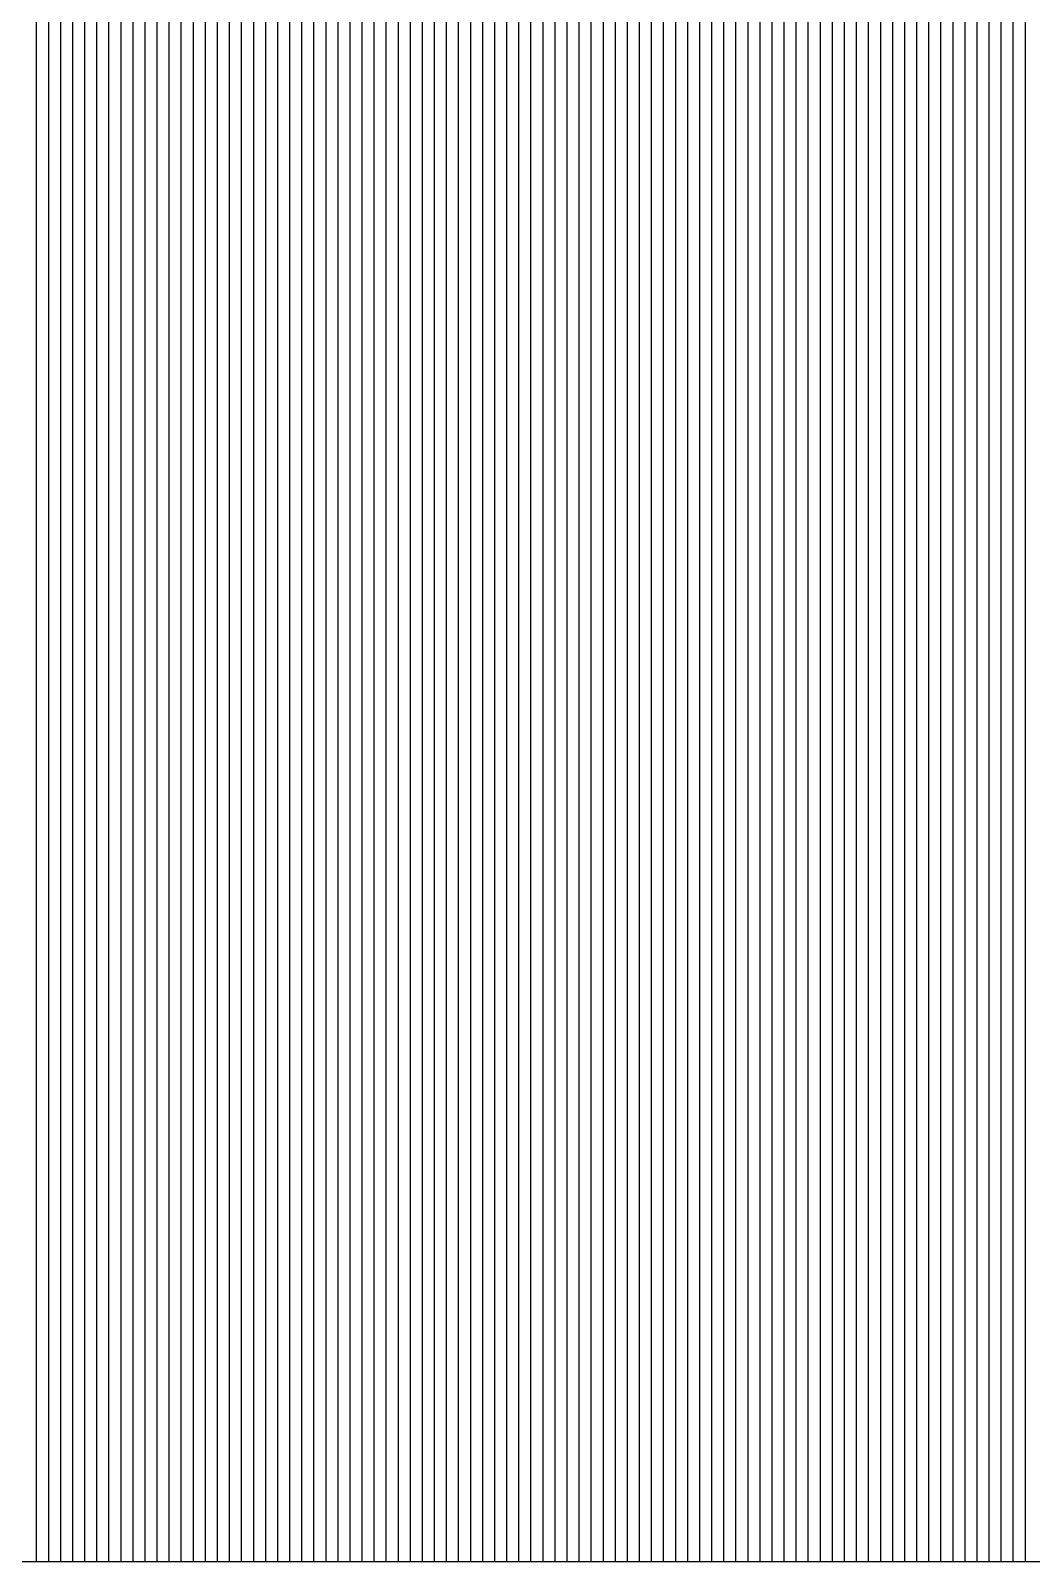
# Model space of a CAD drawing. Header units: millimetres. Extents: x -155 to -21, y -38 to 37.
# Drawn here: x -121.02 to -104.42, y -37.8 to -12.42 of the extents above; entities that cross this region are included whole.
import ezdxf

# ---------------------------------------------------------------- set-up
doc = ezdxf.new("R2010")
doc.units = ezdxf.units.MM
doc.layers.add('Layer 06', color=172, linetype='Continuous', true_color=0x0000bf)

msp = doc.modelspace()

# ---------------------------------------------------------------- linework, layer by layer
at = {"layer": 'Layer 06'}
msp.add_lwpolyline([(-20.724, -37.799), (-20.724, 37.201), (-154.524, 37.201), (-154.524, -37.799)], close=True, dxfattribs=at)
msp.add_lwpolyline([(-20.724, -37.799), (-20.724, 37.201), (-154.524, 37.201), (-154.524, -37.799)], close=True, dxfattribs=at)
msp.add_lwpolyline([(-20.724, -37.799), (-20.724, 37.201), (-154.524, 37.201), (-154.524, -37.799)], close=True, dxfattribs=at)
msp.add_lwpolyline([(-20.724, -37.799), (-20.724, 37.201), (-154.524, 37.201), (-154.524, -37.799)], close=True, dxfattribs=at)
msp.add_lwpolyline([(-20.724, -37.799), (-20.724, 37.201), (-154.524, 37.201), (-154.524, -37.799)], close=True, dxfattribs=at)
msp.add_lwpolyline([(-20.724, -37.799), (-20.724, 37.201), (-154.524, 37.201), (-154.524, -37.799)], close=True, dxfattribs=at)
msp.add_lwpolyline([(-20.724, -37.799), (-20.724, 37.201), (-154.524, 37.201), (-154.524, -37.799)], close=True, dxfattribs=at)
msp.add_lwpolyline([(-20.724, -37.799), (-20.724, 37.201), (-154.524, 37.201), (-154.524, -37.799)], close=True, dxfattribs=at)
msp.add_lwpolyline([(-20.724, -37.799), (-20.724, 37.201), (-154.524, 37.201), (-154.524, -37.799)], close=True, dxfattribs=at)
msp.add_lwpolyline([(-20.724, -37.799), (-20.724, 37.201), (-154.524, 37.201), (-154.524, -37.799)], close=True, dxfattribs=at)
msp.add_lwpolyline([(-20.724, -37.799), (-20.724, 37.201), (-154.524, 37.201), (-154.524, -37.799)], close=True, dxfattribs=at)
msp.add_lwpolyline([(-20.724, -37.799), (-20.724, 37.201), (-154.524, 37.201), (-154.524, -37.799)], close=True, dxfattribs=at)
msp.add_lwpolyline([(-20.724, -37.799), (-20.724, 37.201), (-154.524, 37.201), (-154.524, -37.799)], close=True, dxfattribs=at)
msp.add_lwpolyline([(-20.724, -37.799), (-20.724, 37.201), (-154.524, 37.201), (-154.524, -37.799)], close=True, dxfattribs=at)
msp.add_lwpolyline([(-20.724, -37.799), (-20.724, 37.201), (-154.524, 37.201), (-154.524, -37.799)], close=True, dxfattribs=at)
msp.add_lwpolyline([(-20.724, -37.799), (-20.724, 37.201), (-154.524, 37.201), (-154.524, -37.799)], close=True, dxfattribs=at)
msp.add_lwpolyline([(-20.724, -37.799), (-20.724, 37.201), (-154.524, 37.201), (-154.524, -37.799)], close=True, dxfattribs=at)
msp.add_lwpolyline([(-20.724, -37.799), (-20.724, 37.201), (-154.524, 37.201), (-154.524, -37.799)], close=True, dxfattribs=at)
msp.add_lwpolyline([(-20.724, -37.799), (-20.724, 37.201), (-154.524, 37.201), (-154.524, -37.799)], close=True, dxfattribs=at)
msp.add_lwpolyline([(-20.724, -37.799), (-20.724, 37.201), (-154.524, 37.201), (-154.524, -37.799)], close=True, dxfattribs=at)
msp.add_lwpolyline([(-20.724, -37.799), (-20.724, 37.201), (-154.524, 37.201), (-154.524, -37.799)], close=True, dxfattribs=at)
msp.add_lwpolyline([(-20.724, -37.799), (-20.724, 37.201), (-154.524, 37.201), (-154.524, -37.799)], close=True, dxfattribs=at)
msp.add_lwpolyline([(-20.724, -37.799), (-20.724, 37.201), (-154.524, 37.201), (-154.524, -37.799)], close=True, dxfattribs=at)
msp.add_lwpolyline([(-20.724, -37.799), (-20.724, 37.201), (-154.524, 37.201), (-154.524, -37.799)], close=True, dxfattribs=at)
msp.add_lwpolyline([(-20.724, -37.799), (-20.724, 37.201), (-154.524, 37.201), (-154.524, -37.799)], close=True, dxfattribs=at)
msp.add_lwpolyline([(-20.724, -37.799), (-20.724, 37.201), (-154.524, 37.201), (-154.524, -37.799)], close=True, dxfattribs=at)
msp.add_lwpolyline([(-20.724, -37.799), (-20.724, 37.201), (-154.524, 37.201), (-154.524, -37.799)], close=True, dxfattribs=at)
msp.add_lwpolyline([(-20.724, -37.799), (-20.724, 37.201), (-154.524, 37.201), (-154.524, -37.799)], close=True, dxfattribs=at)
msp.add_lwpolyline([(-20.724, -37.799), (-20.724, 37.201), (-154.524, 37.201), (-154.524, -37.799)], close=True, dxfattribs=at)
msp.add_lwpolyline([(-20.724, -37.799), (-20.724, 37.201), (-154.524, 37.201), (-154.524, -37.799)], close=True, dxfattribs=at)
msp.add_lwpolyline([(-20.724, -37.799), (-20.724, 37.201), (-154.524, 37.201), (-154.524, -37.799)], close=True, dxfattribs=at)
msp.add_lwpolyline([(-20.724, -37.799), (-20.724, 37.201), (-154.524, 37.201), (-154.524, -37.799)], close=True, dxfattribs=at)
msp.add_lwpolyline([(-20.724, -37.799), (-20.724, 37.201), (-154.524, 37.201), (-154.524, -37.799)], close=True, dxfattribs=at)
msp.add_lwpolyline([(-20.724, -37.799), (-20.724, 37.201), (-154.524, 37.201), (-154.524, -37.799)], close=True, dxfattribs=at)
msp.add_lwpolyline([(-20.724, -37.799), (-20.724, 37.201), (-154.524, 37.201), (-154.524, -37.799)], close=True, dxfattribs=at)
msp.add_lwpolyline([(-20.724, -37.799), (-20.724, 37.201), (-154.524, 37.201), (-154.524, -37.799)], close=True, dxfattribs=at)
msp.add_lwpolyline([(-20.724, -37.799), (-20.724, 37.201), (-154.524, 37.201), (-154.524, -37.799)], close=True, dxfattribs=at)
msp.add_lwpolyline([(-20.724, -37.799), (-20.724, 37.201), (-154.524, 37.201), (-154.524, -37.799)], close=True, dxfattribs=at)
msp.add_lwpolyline([(-20.724, -37.799), (-20.724, 37.201), (-154.524, 37.201), (-154.524, -37.799)], close=True, dxfattribs=at)
msp.add_lwpolyline([(-20.724, -37.799), (-20.724, 37.201), (-154.524, 37.201), (-154.524, -37.799)], close=True, dxfattribs=at)
msp.add_lwpolyline([(-20.724, -37.799), (-20.724, 37.201), (-154.524, 37.201), (-154.524, -37.799)], close=True, dxfattribs=at)
msp.add_lwpolyline([(-20.724, -37.799), (-20.724, 37.201), (-154.524, 37.201), (-154.524, -37.799)], close=True, dxfattribs=at)
msp.add_lwpolyline([(-20.724, -37.799), (-20.724, 37.201), (-154.524, 37.201), (-154.524, -37.799)], close=True, dxfattribs=at)
msp.add_lwpolyline([(-20.724, -37.799), (-20.724, 37.201), (-154.524, 37.201), (-154.524, -37.799)], close=True, dxfattribs=at)
msp.add_lwpolyline([(-20.724, -37.799), (-20.724, 37.201), (-154.524, 37.201), (-154.524, -37.799)], close=True, dxfattribs=at)
msp.add_lwpolyline([(-20.724, -37.799), (-20.724, 37.201), (-154.524, 37.201), (-154.524, -37.799)], close=True, dxfattribs=at)
for points in [[(-119.724, -37.799), (-119.724, 8.426)], [(-119.524, -37.799), (-119.524, 8.426)], [(-119.324, -37.799), (-119.324, 8.426)], [(-119.124, -37.799), (-119.124, 8.426)], [(-107.924, -37.799), (-107.924, 8.426)], [(-107.924, -37.799), (-107.924, 8.426)], [(-107.724, -37.799), (-107.724, 8.426)], [(-107.724, -37.799), (-107.724, 8.426)], [(-107.524, -37.799), (-107.524, 8.426)], [(-107.524, -37.799), (-107.524, 8.426)], [(-107.324, -37.799), (-107.324, 8.426)], [(-107.324, -37.799), (-107.324, 8.426)], [(-107.124, -37.799), (-107.124, 8.426)], [(-107.124, -37.799), (-107.124, 8.426)], [(-106.924, -37.799), (-106.924, 8.426)], [(-106.924, -37.799), (-106.924, 8.426)], [(-106.724, -37.799), (-106.724, 8.426)], [(-106.724, -37.799), (-106.724, 8.426)], [(-106.524, -37.799), (-106.524, 8.426)], [(-106.524, -37.799), (-106.524, 8.426)], [(-106.324, -37.799), (-106.324, 8.426)], [(-106.324, -37.799), (-106.324, 8.426)], [(-106.124, -37.799), (-106.124, 8.426)], [(-106.124, -37.799), (-106.124, 8.426)], [(-105.924, -37.799), (-105.924, 8.426)], [(-105.924, -37.799), (-105.924, 8.426)], [(-105.724, -37.799), (-105.724, 8.426)], [(-105.724, -37.799), (-105.724, 8.426)], [(-105.524, -37.799), (-105.524, 8.426)], [(-105.524, -37.799), (-105.524, 8.426)], [(-119.924, -37.799), (-119.924, 2.072)], [(-120.124, -37.799), (-120.124, 1.371)], [(-108.124, -37.799), (-108.124, 1.112)], [(-108.124, -37.799), (-108.124, 1.112)], [(-120.324, -37.799), (-120.324, 0.912)], [(-120.524, -37.799), (-120.524, 0.564)], [(-108.324, -37.799), (-108.324, 0.651)], [(-108.324, -37.799), (-108.324, 0.651)], [(-120.724, -37.799), (-120.724, 0.288)], [(-108.524, -37.799), (-108.524, 0.352)], [(-108.524, -37.799), (-108.524, 0.352)], [(-120.924, -37.799), (-120.924, 0.063)], [(-108.724, -37.799), (-108.724, 0.127)], [(-108.724, -37.799), (-108.724, 0.127)], [(-109.124, -37.799), (-109.124, -0.192)], [(-108.924, -37.799), (-108.924, -0.05)], [(-118.924, -37.799), (-118.924, -0.43)], [(-118.724, -37.799), (-118.724, -0.43)], [(-109.724, -37.799), (-109.724, -0.467)], [(-109.524, -37.799), (-109.524, -0.397)], [(-109.324, -37.799), (-109.324, -0.307)], [(-110.924, -37.799), (-110.924, -0.512)], [(-110.724, -37.799), (-110.724, -0.547)], [(-110.524, -37.799), (-110.524, -0.565)], [(-110.324, -37.799), (-110.324, -0.566)], [(-110.124, -37.799), (-110.124, -0.55)], [(-109.924, -37.799), (-109.924, -0.518)], [(-106.124, -37.799), (-106.124, -1.522)], [(-105.924, -37.799), (-105.924, -1.522)], [(-105.724, -37.799), (-105.724, -1.522)], [(-105.524, -37.799), (-105.524, -1.522)], [(-105.324, -37.799), (-105.324, -1.522)], [(-105.324, -37.799), (-105.324, -1.522)], [(-105.324, -37.799), (-105.324, -1.522)], [(-105.124, -37.799), (-105.124, -1.522)], [(-105.124, -37.799), (-105.124, -1.522)], [(-105.124, -37.799), (-105.124, -1.522)], [(-104.924, -37.799), (-104.924, -1.522)], [(-104.924, -37.799), (-104.924, -1.522)], [(-104.924, -37.799), (-104.924, -1.522)], [(-104.724, -37.799), (-104.724, -1.522)], [(-104.724, -37.799), (-104.724, -1.522)], [(-104.724, -37.799), (-104.724, -1.522)], [(-104.524, -37.799), (-104.524, -1.522)], [(-104.524, -37.799), (-104.524, -1.522)], [(-104.524, -37.799), (-104.524, -1.522)], [(-118.524, -37.799), (-118.524, -4.761)], [(-118.324, -37.799), (-118.324, -4.827)], [(-118.124, -37.799), (-118.124, -4.89)], [(-117.924, -37.799), (-117.924, -4.948)], [(-117.724, -37.799), (-117.724, -5.002)], [(-117.524, -37.799), (-117.524, -5.053)], [(-111.524, -37.799), (-111.524, -5.053)], [(-111.324, -37.799), (-111.324, -4.949)], [(-111.124, -37.799), (-111.124, -4.825)], [(-117.324, -37.799), (-117.324, -5.101)], [(-117.124, -37.799), (-117.124, -5.146)], [(-116.924, -37.799), (-116.924, -5.188)], [(-116.724, -37.799), (-116.724, -5.227)], [(-116.524, -37.799), (-116.524, -5.263)], [(-116.324, -37.799), (-116.324, -5.297)], [(-116.124, -37.799), (-116.124, -5.328)], [(-112.324, -37.799), (-112.324, -5.33)], [(-112.124, -37.799), (-112.124, -5.278)], [(-111.924, -37.799), (-111.924, -5.216)], [(-111.724, -37.799), (-111.724, -5.141)], [(-115.924, -37.799), (-115.924, -5.357)], [(-115.724, -37.799), (-115.724, -5.383)], [(-115.524, -37.799), (-115.524, -5.406)], [(-115.324, -37.799), (-115.324, -5.428)], [(-115.124, -37.799), (-115.124, -5.446)], [(-114.924, -37.799), (-114.924, -5.462)], [(-114.724, -37.799), (-114.724, -5.475)], [(-114.524, -37.799), (-114.524, -5.485)], [(-114.324, -37.799), (-114.324, -5.493)], [(-114.124, -37.799), (-114.124, -5.497)], [(-113.924, -37.799), (-113.924, -5.497)], [(-113.724, -37.799), (-113.724, -5.494)], [(-113.524, -37.799), (-113.524, -5.487)], [(-113.324, -37.799), (-113.324, -5.475)], [(-113.124, -37.799), (-113.124, -5.458)], [(-112.924, -37.799), (-112.924, -5.436)], [(-112.724, -37.799), (-112.724, -5.408)], [(-112.524, -37.799), (-112.524, -5.373)], [(-108.924, -37.799), (-108.924, -5.349)], [(-109.124, -37.799), (-109.124, -5.824)], [(-120.924, -37.799), (-120.924, -5.859)], [(-120.724, -37.799), (-120.724, -5.943)], [(-120.524, -37.799), (-120.524, -6.02)], [(-120.324, -37.799), (-120.324, -6.091)], [(-120.124, -37.799), (-120.124, -6.157)], [(-119.924, -37.799), (-119.924, -6.217)], [(-119.724, -37.799), (-119.724, -6.274)], [(-119.524, -37.799), (-119.524, -6.327)], [(-109.324, -37.799), (-109.324, -6.168)], [(-119.324, -37.799), (-119.324, -6.377)], [(-119.124, -37.799), (-119.124, -6.424)], [(-118.924, -37.799), (-118.924, -6.468)], [(-118.724, -37.799), (-118.724, -6.51)], [(-118.524, -37.799), (-118.524, -6.55)], [(-118.324, -37.799), (-118.324, -6.589)], [(-109.524, -37.799), (-109.524, -6.428)], [(-118.124, -37.799), (-118.124, -6.626)], [(-117.924, -37.799), (-117.924, -6.661)], [(-117.724, -37.799), (-117.724, -6.695)], [(-117.524, -37.799), (-117.524, -6.728)], [(-117.324, -37.799), (-117.324, -6.759)], [(-117.124, -37.799), (-117.124, -6.79)], [(-116.924, -37.799), (-116.924, -6.82)], [(-116.724, -37.799), (-116.724, -6.849)], [(-109.924, -37.799), (-109.924, -6.787)], [(-109.724, -37.799), (-109.724, -6.629)], [(-116.524, -37.799), (-116.524, -6.877)], [(-116.324, -37.799), (-116.324, -6.904)], [(-116.124, -37.799), (-116.124, -6.931)], [(-115.924, -37.799), (-115.924, -6.957)], [(-115.724, -37.799), (-115.724, -6.982)], [(-115.524, -37.799), (-115.524, -7.007)], [(-115.324, -37.799), (-115.324, -7.031)], [(-115.124, -37.799), (-115.124, -7.054)], [(-114.924, -37.799), (-114.924, -7.077)], [(-114.724, -37.799), (-114.724, -7.099)], [(-110.524, -37.799), (-110.524, -7.084)], [(-110.324, -37.799), (-110.324, -7.008)], [(-110.124, -37.799), (-110.124, -6.911)], [(-114.524, -37.799), (-114.524, -7.12)], [(-114.324, -37.799), (-114.324, -7.141)], [(-114.124, -37.799), (-114.124, -7.161)], [(-113.924, -37.799), (-113.924, -7.18)], [(-113.724, -37.799), (-113.724, -7.198)], [(-113.524, -37.799), (-113.524, -7.215)], [(-113.324, -37.799), (-113.324, -7.23)], [(-113.124, -37.799), (-113.124, -7.245)], [(-112.924, -37.799), (-112.924, -7.257)], [(-112.724, -37.799), (-112.724, -7.268)], [(-112.524, -37.799), (-112.524, -7.276)], [(-112.324, -37.799), (-112.324, -7.281)], [(-112.124, -37.799), (-112.124, -7.284)], [(-111.924, -37.799), (-111.924, -7.283)], [(-111.724, -37.799), (-111.724, -7.277)], [(-111.524, -37.799), (-111.524, -7.266)], [(-111.324, -37.799), (-111.324, -7.248)], [(-111.124, -37.799), (-111.124, -7.223)], [(-110.924, -37.799), (-110.924, -7.189)], [(-110.724, -37.799), (-110.724, -7.143)], [(-118.524, -37.799), (-118.524, -8.629)], [(-118.324, -37.799), (-118.324, -8.629)], [(-120.924, -33.013), (-120.924, -8.87)], [(-120.724, -34.06), (-120.724, -8.823)], [(-120.524, -37.799), (-120.524, -8.783)], [(-120.324, -37.799), (-120.324, -8.749)], [(-120.124, -37.799), (-120.124, -8.721)], [(-119.924, -37.799), (-119.924, -8.698)], [(-119.724, -37.799), (-119.724, -8.678)], [(-119.524, -37.799), (-119.524, -8.663)], [(-119.324, -37.799), (-119.324, -8.65)], [(-119.124, -37.799), (-119.124, -8.641)], [(-118.924, -37.799), (-118.924, -8.635)], [(-118.724, -37.799), (-118.724, -8.631)], [(-118.124, -37.799), (-118.124, -8.632)], [(-117.924, -37.799), (-117.924, -8.636)], [(-117.724, -37.799), (-117.724, -8.643)], [(-117.524, -37.799), (-117.524, -8.651)], [(-117.324, -37.799), (-117.324, -8.661)], [(-117.124, -37.799), (-117.124, -8.672)], [(-116.924, -37.799), (-116.924, -8.685)], [(-116.724, -37.799), (-116.724, -8.7)], [(-116.524, -37.799), (-116.524, -8.717)], [(-116.324, -37.799), (-116.324, -8.735)], [(-116.124, -37.799), (-116.124, -8.754)], [(-115.924, -37.799), (-115.924, -8.776)], [(-115.724, -37.799), (-115.724, -8.799)], [(-115.524, -37.799), (-115.524, -8.823)], [(-115.324, -37.799), (-115.324, -8.849)], [(-115.124, -37.799), (-115.124, -8.878)], [(-114.924, -37.799), (-114.924, -8.907)], [(-114.724, -37.799), (-114.724, -8.939)], [(-114.524, -37.799), (-114.524, -8.973)], [(-114.324, -37.799), (-114.324, -9.008)], [(-114.124, -37.799), (-114.124, -9.046)], [(-113.924, -37.799), (-113.924, -9.085)], [(-113.724, -37.799), (-113.724, -9.127)], [(-113.524, -37.799), (-113.524, -9.171)], [(-113.324, -37.799), (-113.324, -9.218)], [(-113.124, -37.799), (-113.124, -9.266)], [(-112.924, -37.799), (-112.924, -9.318)], [(-112.724, -37.799), (-112.724, -9.371)], [(-112.524, -37.799), (-112.524, -9.428)], [(-112.324, -37.799), (-112.324, -9.487)], [(-112.124, -37.799), (-112.124, -9.548)], [(-111.924, -37.799), (-111.924, -9.613)], [(-111.724, -37.799), (-111.724, -9.68)], [(-111.524, -37.799), (-111.524, -9.749)], [(-111.324, -37.799), (-111.324, -9.821)], [(-111.124, -37.799), (-111.124, -9.895)], [(-110.924, -37.799), (-110.924, -9.971)], [(-110.724, -37.799), (-110.724, -10.049)], [(-110.524, -37.799), (-110.524, -10.127)], [(-110.324, -37.799), (-110.324, -10.205)], [(-110.124, -37.799), (-110.124, -10.282)], [(-109.924, -37.799), (-109.924, -10.358)], [(-109.724, -37.799), (-109.724, -10.43)], [(-109.524, -37.799), (-109.524, -10.501)], [(-109.324, -37.799), (-109.324, -10.568)], [(-109.124, -37.799), (-109.124, -10.632)], [(-106.524, -37.799), (-106.524, -10.624)], [(-108.924, -37.799), (-108.924, -10.692)], [(-108.724, -37.799), (-108.724, -10.748)], [(-108.524, -37.799), (-108.524, -10.799)], [(-108.324, -37.799), (-108.324, -10.845)], [(-108.124, -37.799), (-108.124, -10.883)], [(-107.924, -37.799), (-107.924, -10.915)], [(-106.924, -37.799), (-106.924, -10.874)], [(-106.724, -37.799), (-106.724, -10.786)], [(-117.724, -37.799), (-117.724, -11.127)], [(-117.524, -37.799), (-117.524, -11.09)], [(-117.324, -37.799), (-117.324, -11.06)], [(-117.124, -37.799), (-117.124, -11.037)], [(-116.924, -37.799), (-116.924, -11.02)], [(-116.724, -37.799), (-116.724, -11.008)], [(-116.524, -37.799), (-116.524, -11.003)], [(-116.324, -37.799), (-116.324, -11.003)], [(-116.124, -37.799), (-116.124, -11.009)], [(-115.924, -37.799), (-115.924, -11.02)], [(-115.724, -37.799), (-115.724, -11.036)], [(-115.524, -37.799), (-115.524, -11.057)], [(-115.324, -37.799), (-115.324, -11.083)], [(-115.124, -37.799), (-115.124, -11.115)], [(-114.924, -37.799), (-114.924, -11.151)], [(-107.724, -37.799), (-107.724, -10.937)], [(-107.524, -37.799), (-107.524, -10.947)], [(-107.324, -37.799), (-107.324, -10.944)], [(-107.124, -37.799), (-107.124, -10.922)], [(-118.524, -37.799), (-118.524, -11.363)], [(-118.324, -37.799), (-118.324, -11.289)], [(-118.124, -37.799), (-118.124, -11.226)], [(-117.924, -37.799), (-117.924, -11.173)], [(-114.724, -37.799), (-114.724, -11.194)], [(-114.524, -37.799), (-114.524, -11.241)], [(-114.324, -37.799), (-114.324, -11.295)], [(-114.124, -37.799), (-114.124, -11.354)], [(-113.924, -37.799), (-113.924, -11.419)], [(-119.124, -32.793), (-119.124, -11.664)], [(-118.924, -33.991), (-118.924, -11.548)], [(-118.724, -37.799), (-118.724, -11.449)], [(-113.724, -37.799), (-113.724, -11.49)], [(-113.524, -37.799), (-113.524, -11.568)], [(-113.324, -37.799), (-113.324, -11.653)], [(-119.324, -31.471), (-119.324, -11.799)], [(-113.124, -37.799), (-113.124, -11.745)], [(-112.924, -37.799), (-112.924, -11.844)], [(-119.724, -28.198), (-119.724, -12.142)], [(-119.524, -29.979), (-119.524, -11.956)], [(-112.724, -37.799), (-112.724, -11.951)], [(-112.524, -37.799), (-112.524, -12.066)], [(-119.924, -25.729), (-119.924, -12.365)], [(-112.324, -37.799), (-112.324, -12.188)], [(-112.124, -37.799), (-112.124, -12.319)], [(-120.124, -21.845), (-120.124, -12.637)], [(-111.924, -37.799), (-111.924, -12.458)], [(-111.724, -37.799), (-111.724, -12.605)], [(-111.524, -37.799), (-111.524, -12.76)], [(-111.324, -37.799), (-111.324, -12.922)], [(-120.324, -19.851), (-120.324, -12.98)], [(-111.124, -37.799), (-111.124, -13.091)], [(-120.524, -18.676), (-120.524, -13.439)], [(-110.924, -37.799), (-110.924, -13.264)], [(-110.724, -37.799), (-110.724, -13.442)], [(-110.524, -37.799), (-110.524, -13.62)], [(-110.324, -37.799), (-110.324, -13.798)], [(-120.724, -17.488), (-120.724, -14.143)], [(-110.124, -37.799), (-110.124, -13.973)], [(-109.924, -37.799), (-109.924, -14.143)], [(-109.724, -37.799), (-109.724, -14.306)], [(-109.524, -37.799), (-109.524, -14.461)], [(-109.324, -37.799), (-109.324, -14.608)], [(-116.124, -33.77), (-116.124, -14.909)], [(-115.924, -34.251), (-115.924, -14.834)], [(-115.724, -34.634), (-115.724, -14.784)], [(-115.524, -37.799), (-115.524, -14.757)], [(-115.324, -37.799), (-115.324, -14.75)], [(-115.124, -37.799), (-115.124, -14.761)], [(-114.924, -37.799), (-114.924, -14.789)], [(-114.724, -37.799), (-114.724, -14.833)], [(-114.524, -37.799), (-114.524, -14.894)], [(-114.324, -37.799), (-114.324, -14.969)], [(-109.124, -37.799), (-109.124, -14.747)], [(-108.924, -37.799), (-108.924, -14.877)], [(-116.524, -32.416), (-116.524, -15.165)], [(-116.324, -33.17), (-116.324, -15.016)], [(-114.124, -37.799), (-114.124, -15.06)], [(-113.924, -37.799), (-113.924, -15.167)], [(-108.724, -37.799), (-108.724, -14.997)], [(-108.524, -37.799), (-108.524, -15.109)], [(-108.324, -37.799), (-108.324, -15.212)], [(-116.724, -31.443), (-116.724, -15.371)], [(-113.724, -37.799), (-113.724, -15.287)], [(-113.524, -37.799), (-113.524, -15.423)], [(-108.124, -37.799), (-108.124, -15.306)], [(-107.924, -37.799), (-107.924, -15.392)], [(-107.724, -37.799), (-107.724, -15.47)], [(-116.924, -19.062), (-116.924, -15.676)], [(-113.324, -37.799), (-113.324, -15.572)], [(-113.124, -37.799), (-113.124, -15.734)], [(-107.524, -37.799), (-107.524, -15.54)], [(-107.324, -37.799), (-107.324, -15.604)], [(-107.124, -37.799), (-107.124, -15.661)], [(-106.924, -37.799), (-106.924, -15.712)], [(-112.924, -37.799), (-112.924, -15.907)], [(-106.724, -37.799), (-106.724, -15.757)], [(-106.524, -37.799), (-106.524, -15.796)], [(-106.324, -37.799), (-106.324, -15.831)], [(-106.124, -37.799), (-106.124, -15.861)], [(-105.924, -37.799), (-105.924, -15.887)], [(-105.724, -37.799), (-105.724, -15.909)], [(-105.524, -37.799), (-105.524, -15.927)], [(-105.324, -37.799), (-105.324, -15.942)], [(-105.124, -37.799), (-105.124, -15.954)], [(-104.924, -37.799), (-104.924, -15.964)], [(-104.724, -37.799), (-104.724, -15.97)], [(-104.524, -37.799), (-104.524, -15.975)], [(-117.124, -17.875), (-117.124, -16.236)], [(-112.724, -37.799), (-112.724, -16.09)], [(-112.524, -37.799), (-112.524, -16.28)], [(-112.324, -34.7), (-112.324, -16.475)], [(-112.124, -34.58), (-112.124, -16.671)], [(-111.924, -34.461), (-111.924, -16.865)], [(-111.724, -34.346), (-111.724, -17.054)], [(-111.524, -34.237), (-111.524, -17.235)], [(-111.324, -34.134), (-111.324, -17.406)], [(-111.124, -34.039), (-111.124, -17.564)], [(-110.924, -33.952), (-110.924, -17.71)], [(-110.724, -33.876), (-110.724, -17.842)], [(-110.524, -33.811), (-110.524, -17.961)], [(-110.324, -33.758), (-110.324, -18.065)], [(-110.124, -33.719), (-110.124, -18.154)], [(-109.924, -33.695), (-109.924, -18.231)], [(-109.724, -33.683), (-109.724, -18.295)], [(-109.524, -33.684), (-109.524, -18.348)], [(-109.324, -33.697), (-109.324, -18.393)], [(-109.124, -33.721), (-109.124, -18.429)], [(-108.924, -33.755), (-108.924, -18.458)], [(-108.724, -33.799), (-108.724, -18.48)], [(-108.524, -33.853), (-108.524, -18.497)], [(-108.324, -33.915), (-108.324, -18.509)], [(-108.124, -33.987), (-108.124, -18.517)], [(-107.924, -34.066), (-107.924, -18.521)], [(-107.724, -34.155), (-107.724, -18.522)], [(-107.524, -34.251), (-107.524, -18.52)], [(-107.324, -34.355), (-107.324, -18.515)], [(-107.124, -34.468), (-107.124, -18.508)], [(-106.924, -34.588), (-106.924, -18.499)], [(-106.724, -37.799), (-106.724, -34.718), (-106.724, -18.489)], [(-106.524, -37.799), (-106.524, -18.477)], [(-106.324, -37.799), (-106.324, -18.465)], [(-106.124, -37.799), (-106.124, -18.451)], [(-105.924, -37.799), (-105.924, -18.437)], [(-105.724, -37.799), (-105.724, -18.422)], [(-105.524, -37.799), (-105.524, -18.407)], [(-105.324, -37.799), (-105.324, -18.392)], [(-105.124, -37.799), (-105.124, -18.378)], [(-104.924, -37.799), (-104.924, -18.363)], [(-104.724, -37.799), (-104.724, -18.349)], [(-104.524, -37.799), (-104.524, -18.336)], [(-105.524, -32.746), (-105.524, -20.81)], [(-105.324, -32.942), (-105.324, -20.756)], [(-105.124, -33.144), (-105.124, -20.705)], [(-104.924, -33.351), (-104.924, -20.659)], [(-104.724, -33.563), (-104.724, -20.615)], [(-104.524, -33.782), (-104.524, -20.576)], [(-106.324, -32.009), (-106.324, -21.058)], [(-106.124, -32.186), (-106.124, -20.991)], [(-105.924, -32.369), (-105.924, -20.927)], [(-105.724, -32.555), (-105.724, -20.867)], [(-106.924, -31.498), (-106.924, -21.279)], [(-106.724, -31.665), (-106.724, -21.202)], [(-106.524, -31.835), (-106.524, -21.129)], [(-107.524, -31.018), (-107.524, -21.528)], [(-107.324, -31.175), (-107.324, -21.442)], [(-107.124, -31.335), (-107.124, -21.359)], [(-108.124, -30.565), (-108.124, -21.807)], [(-107.924, -30.713), (-107.924, -21.71)], [(-107.724, -30.864), (-107.724, -21.618)], [(-108.524, -30.276), (-108.524, -22.009)], [(-108.324, -30.419), (-108.324, -21.906)], [(-108.924, -29.997), (-108.924, -22.226)], [(-108.724, -30.135), (-108.724, -22.116)], [(-109.524, -29.597), (-109.524, -22.579)], [(-109.324, -29.728), (-109.324, -22.457)], [(-109.124, -29.861), (-109.124, -22.34)], [(-116.924, -30.082), (-116.924, -22.825)], [(-109.924, -29.342), (-109.924, -22.835)], [(-109.724, -29.468), (-109.724, -22.705)], [(-110.124, -29.219), (-110.124, -22.97)], [(-110.524, -28.98), (-110.524, -23.256)], [(-110.324, -29.099), (-110.324, -23.11)], [(-110.924, -28.729), (-110.924, -23.582)], [(-110.724, -28.858), (-110.724, -23.412)], [(-111.124, -28.588), (-111.124, -23.771)], [(-111.324, -28.427), (-111.324, -23.986)], [(-104.724, -29.299), (-104.724, -24.024)], [(-104.524, -29.597), (-104.524, -23.878)], [(-111.524, -28.236), (-111.524, -24.237)], [(-104.924, -28.985), (-104.924, -24.196)], [(-111.724, -27.995), (-111.724, -24.543)], [(-105.124, -28.646), (-105.124, -24.399)], [(-105.324, -28.27), (-105.324, -24.648)], [(-111.924, -27.668), (-111.924, -24.942)], [(-105.524, -27.831), (-105.524, -24.967)], [(-112.124, -27.126), (-112.124, -25.561)], [(-105.724, -27.246), (-105.724, -25.438)], [(-120.924, -37.799), (-120.924, -34.719)], [(-120.924, -37.799), (-120.924, -34.719)], [(-120.924, -37.799), (-120.924, -34.719)], [(-120.924, -37.799), (-120.924, -34.719)], [(-120.924, -37.799), (-120.924, -34.719)], [(-120.924, -37.799), (-120.924, -34.719)], [(-120.724, -37.799), (-120.724, -34.719)], [(-120.724, -37.799), (-120.724, -34.719)], [(-120.724, -37.799), (-120.724, -34.719)], [(-120.724, -37.799), (-120.724, -34.719)], [(-120.724, -37.799), (-120.724, -34.719)], [(-120.724, -37.799), (-120.724, -34.719)], [(-120.524, -37.799), (-120.524, -34.719)], [(-120.524, -37.799), (-120.524, -34.719)], [(-120.524, -37.799), (-120.524, -34.719)], [(-120.524, -37.799), (-120.524, -34.719)], [(-120.524, -37.799), (-120.524, -34.719)], [(-120.324, -37.799), (-120.324, -34.719)], [(-120.324, -37.799), (-120.324, -34.719)], [(-120.324, -37.799), (-120.324, -34.719)], [(-120.324, -37.799), (-120.324, -34.719)], [(-120.324, -37.799), (-120.324, -34.719)], [(-120.124, -37.799), (-120.124, -34.719)], [(-120.124, -37.799), (-120.124, -34.719)], [(-120.124, -37.799), (-120.124, -34.719)], [(-120.124, -37.799), (-120.124, -34.719)], [(-120.124, -37.799), (-120.124, -34.719)], [(-119.924, -37.799), (-119.924, -34.719)], [(-119.924, -37.799), (-119.924, -34.719)], [(-119.924, -37.799), (-119.924, -34.719)], [(-119.924, -37.799), (-119.924, -34.719)], [(-119.924, -37.799), (-119.924, -34.719)], [(-119.724, -37.799), (-119.724, -34.719)], [(-119.724, -37.799), (-119.724, -34.719)], [(-119.724, -37.799), (-119.724, -34.719)], [(-119.724, -37.799), (-119.724, -34.719)], [(-119.724, -37.799), (-119.724, -34.719)], [(-119.524, -37.799), (-119.524, -34.719)], [(-119.524, -37.799), (-119.524, -34.719)], [(-119.524, -37.799), (-119.524, -34.719)], [(-119.524, -37.799), (-119.524, -34.719)], [(-119.524, -37.799), (-119.524, -34.719)], [(-119.324, -37.799), (-119.324, -34.719)], [(-119.324, -37.799), (-119.324, -34.719)], [(-119.324, -37.799), (-119.324, -34.719)], [(-119.324, -37.799), (-119.324, -34.719)], [(-119.324, -37.799), (-119.324, -34.719)], [(-119.124, -37.799), (-119.124, -34.719)], [(-119.124, -37.799), (-119.124, -34.719)], [(-119.124, -37.799), (-119.124, -34.719)], [(-119.124, -37.799), (-119.124, -34.719)], [(-119.124, -37.799), (-119.124, -34.719)], [(-118.924, -37.799), (-118.924, -34.719)], [(-118.924, -37.799), (-118.924, -34.719)], [(-118.924, -37.799), (-118.924, -34.719)], [(-118.924, -37.799), (-118.924, -34.719)], [(-118.924, -37.799), (-118.924, -34.719)], [(-118.724, -37.799), (-118.724, -34.719)], [(-118.724, -37.799), (-118.724, -34.719)], [(-118.724, -37.799), (-118.724, -34.719)], [(-118.724, -37.799), (-118.724, -34.719)], [(-118.524, -37.799), (-118.524, -34.719)], [(-118.524, -37.799), (-118.524, -34.719)], [(-118.524, -37.799), (-118.524, -34.719)], [(-118.524, -37.799), (-118.524, -34.719)], [(-118.324, -37.799), (-118.324, -34.719)], [(-118.324, -37.799), (-118.324, -34.719)], [(-118.324, -37.799), (-118.324, -34.719)], [(-118.324, -37.799), (-118.324, -34.719)], [(-118.124, -37.799), (-118.124, -34.719)], [(-118.124, -37.799), (-118.124, -34.719)], [(-118.124, -37.799), (-118.124, -34.719)], [(-118.124, -37.799), (-118.124, -34.719)], [(-117.924, -37.799), (-117.924, -34.719)], [(-117.924, -37.799), (-117.924, -34.719)], [(-117.924, -37.799), (-117.924, -34.719)], [(-117.924, -37.799), (-117.924, -34.719)], [(-117.724, -37.799), (-117.724, -34.719)], [(-117.724, -37.799), (-117.724, -34.719)], [(-117.724, -37.799), (-117.724, -34.719)], [(-117.724, -37.799), (-117.724, -34.719)], [(-117.524, -37.799), (-117.524, -34.719)], [(-117.524, -37.799), (-117.524, -34.719)], [(-117.524, -37.799), (-117.524, -34.719)], [(-117.524, -37.799), (-117.524, -34.719)], [(-117.324, -37.799), (-117.324, -34.719)], [(-117.324, -37.799), (-117.324, -34.719)], [(-117.324, -37.799), (-117.324, -34.719)], [(-117.324, -37.799), (-117.324, -34.719)], [(-117.124, -37.799), (-117.124, -34.719)], [(-117.124, -37.799), (-117.124, -34.719)], [(-117.124, -37.799), (-117.124, -34.719)], [(-117.124, -37.799), (-117.124, -34.719)], [(-116.924, -37.799), (-116.924, -34.719)], [(-116.924, -37.799), (-116.924, -34.719)], [(-116.924, -37.799), (-116.924, -34.719)], [(-116.924, -37.799), (-116.924, -34.719)], [(-116.724, -37.799), (-116.724, -34.719)], [(-116.724, -37.799), (-116.724, -34.719)], [(-116.724, -37.799), (-116.724, -34.719)], [(-116.724, -37.799), (-116.724, -34.719)], [(-116.524, -37.799), (-116.524, -34.719)], [(-116.524, -37.799), (-116.524, -34.719)], [(-116.524, -37.799), (-116.524, -34.719)], [(-116.524, -37.799), (-116.524, -34.719)], [(-116.324, -37.799), (-116.324, -34.719)], [(-116.324, -37.799), (-116.324, -34.719)], [(-116.324, -37.799), (-116.324, -34.719)], [(-116.324, -37.799), (-116.324, -34.719)], [(-116.124, -37.799), (-116.124, -34.719)], [(-116.124, -37.799), (-116.124, -34.719)], [(-116.124, -37.799), (-116.124, -34.719)], [(-116.124, -37.799), (-116.124, -34.719)], [(-115.924, -37.799), (-115.924, -34.719)], [(-115.924, -37.799), (-115.924, -34.719)], [(-115.924, -37.799), (-115.924, -34.719)], [(-115.924, -37.799), (-115.924, -34.719)], [(-115.724, -37.799), (-115.724, -34.719)], [(-115.724, -37.799), (-115.724, -34.719)], [(-115.724, -37.799), (-115.724, -34.719)], [(-115.724, -37.799), (-115.724, -34.719)], [(-115.524, -37.799), (-115.524, -34.719)], [(-115.524, -37.799), (-115.524, -34.719)], [(-115.524, -37.799), (-115.524, -34.719)], [(-115.324, -37.799), (-115.324, -34.719)], [(-115.324, -37.799), (-115.324, -34.719)], [(-115.324, -37.799), (-115.324, -34.719)], [(-115.124, -37.799), (-115.124, -34.719)], [(-115.124, -37.799), (-115.124, -34.719)], [(-115.124, -37.799), (-115.124, -34.719)], [(-114.924, -37.799), (-114.924, -34.719)], [(-114.924, -37.799), (-114.924, -34.719)], [(-114.924, -37.799), (-114.924, -34.719)], [(-114.724, -37.799), (-114.724, -34.719)], [(-114.724, -37.799), (-114.724, -34.719)], [(-114.724, -37.799), (-114.724, -34.719)], [(-114.524, -37.799), (-114.524, -34.719)], [(-114.524, -37.799), (-114.524, -34.719)], [(-114.524, -37.799), (-114.524, -34.719)], [(-114.324, -37.799), (-114.324, -34.719)], [(-114.324, -37.799), (-114.324, -34.719)], [(-114.324, -37.799), (-114.324, -34.719)], [(-114.124, -37.799), (-114.124, -34.719)], [(-114.124, -37.799), (-114.124, -34.719)], [(-114.124, -37.799), (-114.124, -34.719)], [(-113.924, -37.799), (-113.924, -34.719)], [(-113.924, -37.799), (-113.924, -34.719)], [(-113.924, -37.799), (-113.924, -34.719)], [(-113.724, -37.799), (-113.724, -34.719)], [(-113.724, -37.799), (-113.724, -34.719)], [(-113.724, -37.799), (-113.724, -34.719)], [(-113.524, -37.799), (-113.524, -34.719)], [(-113.524, -37.799), (-113.524, -34.719)], [(-113.524, -37.799), (-113.524, -34.719)], [(-113.324, -37.799), (-113.324, -34.719)], [(-113.324, -37.799), (-113.324, -34.719)], [(-113.324, -37.799), (-113.324, -34.719)], [(-113.124, -37.799), (-113.124, -34.719)], [(-113.124, -37.799), (-113.124, -34.719)], [(-113.124, -37.799), (-113.124, -34.719)], [(-112.924, -37.799), (-112.924, -34.719)], [(-112.924, -37.799), (-112.924, -34.719)], [(-112.924, -37.799), (-112.924, -34.719)], [(-112.724, -37.799), (-112.724, -34.719)], [(-112.724, -37.799), (-112.724, -34.719)], [(-112.724, -37.799), (-112.724, -34.719)], [(-112.524, -37.799), (-112.524, -34.719)], [(-112.524, -37.799), (-112.524, -34.719)], [(-112.524, -37.799), (-112.524, -34.719)], [(-112.324, -37.799), (-112.324, -34.719)], [(-112.324, -37.799), (-112.324, -34.719)], [(-112.324, -37.799), (-112.324, -34.719)], [(-112.324, -37.799), (-112.324, -34.719)], [(-112.124, -37.799), (-112.124, -34.719)], [(-112.124, -37.799), (-112.124, -34.719)], [(-112.124, -37.799), (-112.124, -34.719)], [(-112.124, -37.799), (-112.124, -34.719)], [(-111.924, -37.799), (-111.924, -34.719)], [(-111.924, -37.799), (-111.924, -34.719)], [(-111.924, -37.799), (-111.924, -34.719)], [(-111.924, -37.799), (-111.924, -34.719)], [(-111.724, -37.799), (-111.724, -34.719)], [(-111.724, -37.799), (-111.724, -34.719)], [(-111.724, -37.799), (-111.724, -34.719)], [(-111.724, -37.799), (-111.724, -34.719)], [(-111.524, -37.799), (-111.524, -34.719)], [(-111.524, -37.799), (-111.524, -34.719)], [(-111.524, -37.799), (-111.524, -34.719)], [(-111.524, -37.799), (-111.524, -34.719)], [(-111.324, -37.799), (-111.324, -34.719)], [(-111.324, -37.799), (-111.324, -34.719)], [(-111.324, -37.799), (-111.324, -34.719)], [(-111.324, -37.799), (-111.324, -34.719)], [(-111.124, -37.799), (-111.124, -34.719)], [(-111.124, -37.799), (-111.124, -34.719)], [(-111.124, -37.799), (-111.124, -34.719)], [(-111.124, -37.799), (-111.124, -34.719)], [(-110.924, -37.799), (-110.924, -34.719)], [(-110.924, -37.799), (-110.924, -34.719)], [(-110.924, -37.799), (-110.924, -34.719)], [(-110.924, -37.799), (-110.924, -34.719)], [(-110.724, -37.799), (-110.724, -34.719)], [(-110.724, -37.799), (-110.724, -34.719)], [(-110.724, -37.799), (-110.724, -34.719)], [(-110.724, -37.799), (-110.724, -34.719)], [(-110.524, -37.799), (-110.524, -34.719)], [(-110.524, -37.799), (-110.524, -34.719)], [(-110.524, -37.799), (-110.524, -34.719)], [(-110.524, -37.799), (-110.524, -34.719)], [(-110.324, -37.799), (-110.324, -34.719)], [(-110.324, -37.799), (-110.324, -34.719)], [(-110.324, -37.799), (-110.324, -34.719)], [(-110.324, -37.799), (-110.324, -34.719)], [(-110.124, -37.799), (-110.124, -34.719)], [(-110.124, -37.799), (-110.124, -34.719)], [(-110.124, -37.799), (-110.124, -34.719)], [(-110.124, -37.799), (-110.124, -34.719)], [(-109.924, -37.799), (-109.924, -34.719)], [(-109.924, -37.799), (-109.924, -34.719)], [(-109.924, -37.799), (-109.924, -34.719)], [(-109.924, -37.799), (-109.924, -34.719)], [(-109.724, -37.799), (-109.724, -34.719)], [(-109.724, -37.799), (-109.724, -34.719)], [(-109.724, -37.799), (-109.724, -34.719)], [(-109.724, -37.799), (-109.724, -34.719)], [(-109.524, -37.799), (-109.524, -34.719)], [(-109.524, -37.799), (-109.524, -34.719)], [(-109.524, -37.799), (-109.524, -34.719)], [(-109.524, -37.799), (-109.524, -34.719)], [(-109.324, -37.799), (-109.324, -34.719)], [(-109.324, -37.799), (-109.324, -34.719)], [(-109.324, -37.799), (-109.324, -34.719)], [(-109.324, -37.799), (-109.324, -34.719)], [(-109.124, -37.799), (-109.124, -34.719)], [(-109.124, -37.799), (-109.124, -34.719)], [(-109.124, -37.799), (-109.124, -34.719)], [(-109.124, -37.799), (-109.124, -34.719)], [(-108.924, -37.799), (-108.924, -34.719)], [(-108.924, -37.799), (-108.924, -34.719)], [(-108.924, -37.799), (-108.924, -34.719)], [(-108.924, -37.799), (-108.924, -34.719)], [(-108.724, -37.799), (-108.724, -34.719)], [(-108.724, -37.799), (-108.724, -34.719)], [(-108.724, -37.799), (-108.724, -34.719)], [(-108.724, -37.799), (-108.724, -34.719)], [(-108.524, -37.799), (-108.524, -34.719)], [(-108.524, -37.799), (-108.524, -34.719)], [(-108.524, -37.799), (-108.524, -34.719)], [(-108.524, -37.799), (-108.524, -34.719)], [(-108.324, -37.799), (-108.324, -34.719)], [(-108.324, -37.799), (-108.324, -34.719)], [(-108.324, -37.799), (-108.324, -34.719)], [(-108.324, -37.799), (-108.324, -34.719)], [(-108.124, -37.799), (-108.124, -34.719)], [(-108.124, -37.799), (-108.124, -34.719)], [(-108.124, -37.799), (-108.124, -34.719)], [(-108.124, -37.799), (-108.124, -34.719)], [(-107.924, -37.799), (-107.924, -34.719)], [(-107.924, -37.799), (-107.924, -34.719)], [(-107.924, -37.799), (-107.924, -34.719)], [(-107.924, -37.799), (-107.924, -34.719)], [(-107.724, -37.799), (-107.724, -34.719)], [(-107.724, -37.799), (-107.724, -34.719)], [(-107.724, -37.799), (-107.724, -34.719)], [(-107.724, -37.799), (-107.724, -34.719)], [(-107.524, -37.799), (-107.524, -34.719)], [(-107.524, -37.799), (-107.524, -34.719)], [(-107.524, -37.799), (-107.524, -34.719)], [(-107.524, -37.799), (-107.524, -34.719)], [(-107.324, -37.799), (-107.324, -34.719)], [(-107.324, -37.799), (-107.324, -34.719)], [(-107.324, -37.799), (-107.324, -34.719)], [(-107.324, -37.799), (-107.324, -34.719)], [(-107.124, -37.799), (-107.124, -34.719)], [(-107.124, -37.799), (-107.124, -34.719)], [(-107.124, -37.799), (-107.124, -34.719)], [(-107.124, -37.799), (-107.124, -34.719)], [(-106.924, -37.799), (-106.924, -34.719)], [(-106.924, -37.799), (-106.924, -34.719)], [(-106.924, -37.799), (-106.924, -34.719)], [(-106.924, -37.799), (-106.924, -34.719)], [(-106.724, -37.799), (-106.724, -34.719)], [(-106.724, -37.799), (-106.724, -34.719)], [(-106.724, -37.799), (-106.724, -34.719)], [(-106.524, -37.799), (-106.524, -34.719)], [(-106.524, -37.799), (-106.524, -34.719)], [(-106.524, -37.799), (-106.524, -34.719)], [(-106.324, -37.799), (-106.324, -34.719)], [(-106.324, -37.799), (-106.324, -34.719)], [(-106.324, -37.799), (-106.324, -34.719)], [(-106.124, -37.799), (-106.124, -34.719)], [(-106.124, -37.799), (-106.124, -34.719)], [(-106.124, -37.799), (-106.124, -34.719)], [(-105.924, -37.799), (-105.924, -34.719)], [(-105.924, -37.799), (-105.924, -34.719)], [(-105.924, -37.799), (-105.924, -34.719)], [(-105.724, -37.799), (-105.724, -34.719)], [(-105.724, -37.799), (-105.724, -34.719)], [(-105.724, -37.799), (-105.724, -34.719)], [(-105.524, -37.799), (-105.524, -34.719)], [(-105.524, -37.799), (-105.524, -34.719)], [(-105.524, -37.799), (-105.524, -34.719)], [(-105.324, -37.799), (-105.324, -34.719)], [(-105.324, -37.799), (-105.324, -34.719)], [(-105.324, -37.799), (-105.324, -34.719)], [(-105.124, -37.799), (-105.124, -34.719)], [(-105.124, -37.799), (-105.124, -34.719)], [(-105.124, -37.799), (-105.124, -34.719)], [(-104.924, -37.799), (-104.924, -34.719)], [(-104.924, -37.799), (-104.924, -34.719)], [(-104.924, -37.799), (-104.924, -34.719)], [(-104.724, -37.799), (-104.724, -34.719)], [(-104.724, -37.799), (-104.724, -34.719)], [(-104.724, -37.799), (-104.724, -34.719)], [(-104.524, -37.799), (-104.524, -34.719)], [(-104.524, -37.799), (-104.524, -34.719)], [(-104.524, -37.799), (-104.524, -34.719)]]:
    msp.add_lwpolyline(points, dxfattribs=at)
msp.add_open_spline([(-106.324, -37.799, 46.5), (-106.324, -24.006, 46.5), (-106.324, -10.212, 46.5)], degree=2, dxfattribs=at)

doc.saveas('drawing.dxf')
